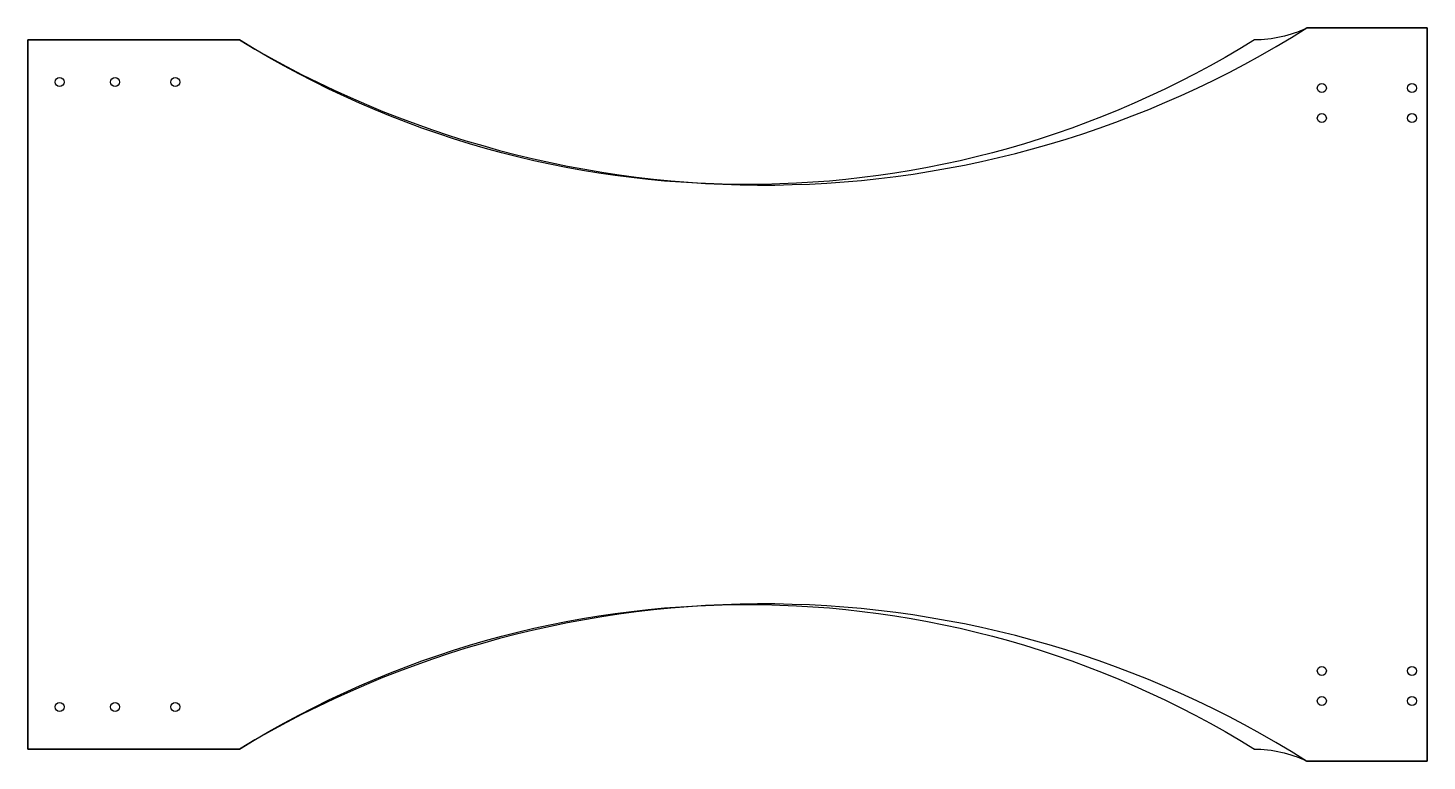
# Model space of a CAD drawing. Header units: millimetres. Extents: x -230 to 235, y -122 to 122.
import ezdxf

# ---------------------------------------------------------------- set-up
doc = ezdxf.new("R2010")
doc.units = ezdxf.units.MM
doc.layers.get('0').update_dxf_attribs({"linetype": 'CONTINUOUS'})

msp = doc.modelspace()

# ---------------------------------------------------------------- linework, layer by layer
for p, q in [((195, 122), (235, 122)), ((235, 122), (235, -122)), ((-230.5, -118), (-230.5, 118)), ((-230.5, 118), (-160.13, 118)), ((-160.13, -118), (-230.5, -118)), ((235, -122), (195, -122))]:
    msp.add_line(p, q)
msp.add_lwpolyline([(-160.13, -118, -0.284983), (177.56, -118), (177.47, -118, -0.113237), (194.9, -122), (235, -122), (235, 122), (195, 122, -0.113237), (177.56, 118, -0.284983), (-160.13, 118), (-230.5, 118), (-230.5, -118)], format="xyb", close=True)
for centre, radius in [((-220, 104), 1.5), ((-220, 104), 1.5), ((-201.5, 104), 1.5), ((-201.5, 104), 1.5), ((-181.51, 104), 1.5), ((-181.51, 104), 1.5), ((200, 102), 1.5), ((200, 102), 1.5), ((230, 102), 1.5), ((230, 102), 1.5), ((200, 92), 1.5), ((200, 92), 1.5), ((230, 92), 1.5), ((230, 92), 1.5), ((200, -92), 1.5), ((200, -92), 1.5), ((230, -92), 1.5), ((230, -92), 1.5), ((200, -102), 1.5), ((200, -102), 1.5), ((230, -102), 1.5), ((230, -102), 1.5), ((-220, -104), 1.5), ((-220, -104), 1.5), ((-201.5, -104), 1.5), ((-201.5, -104), 1.5), ((-181.51, -104), 1.5), ((-181.51, -104), 1.5), ((-181.51, -104), 0)]:
    msp.add_circle(centre, radius)
for centre, radius, start, end in [((14.19, 408.43), 338.72, 239.0275, 302.2631), ((14.14, -408.27), 338.56, 57.7296, 120.9794)]:
    msp.add_arc(centre, radius, start, end)

doc.saveas('drawing.dxf')
